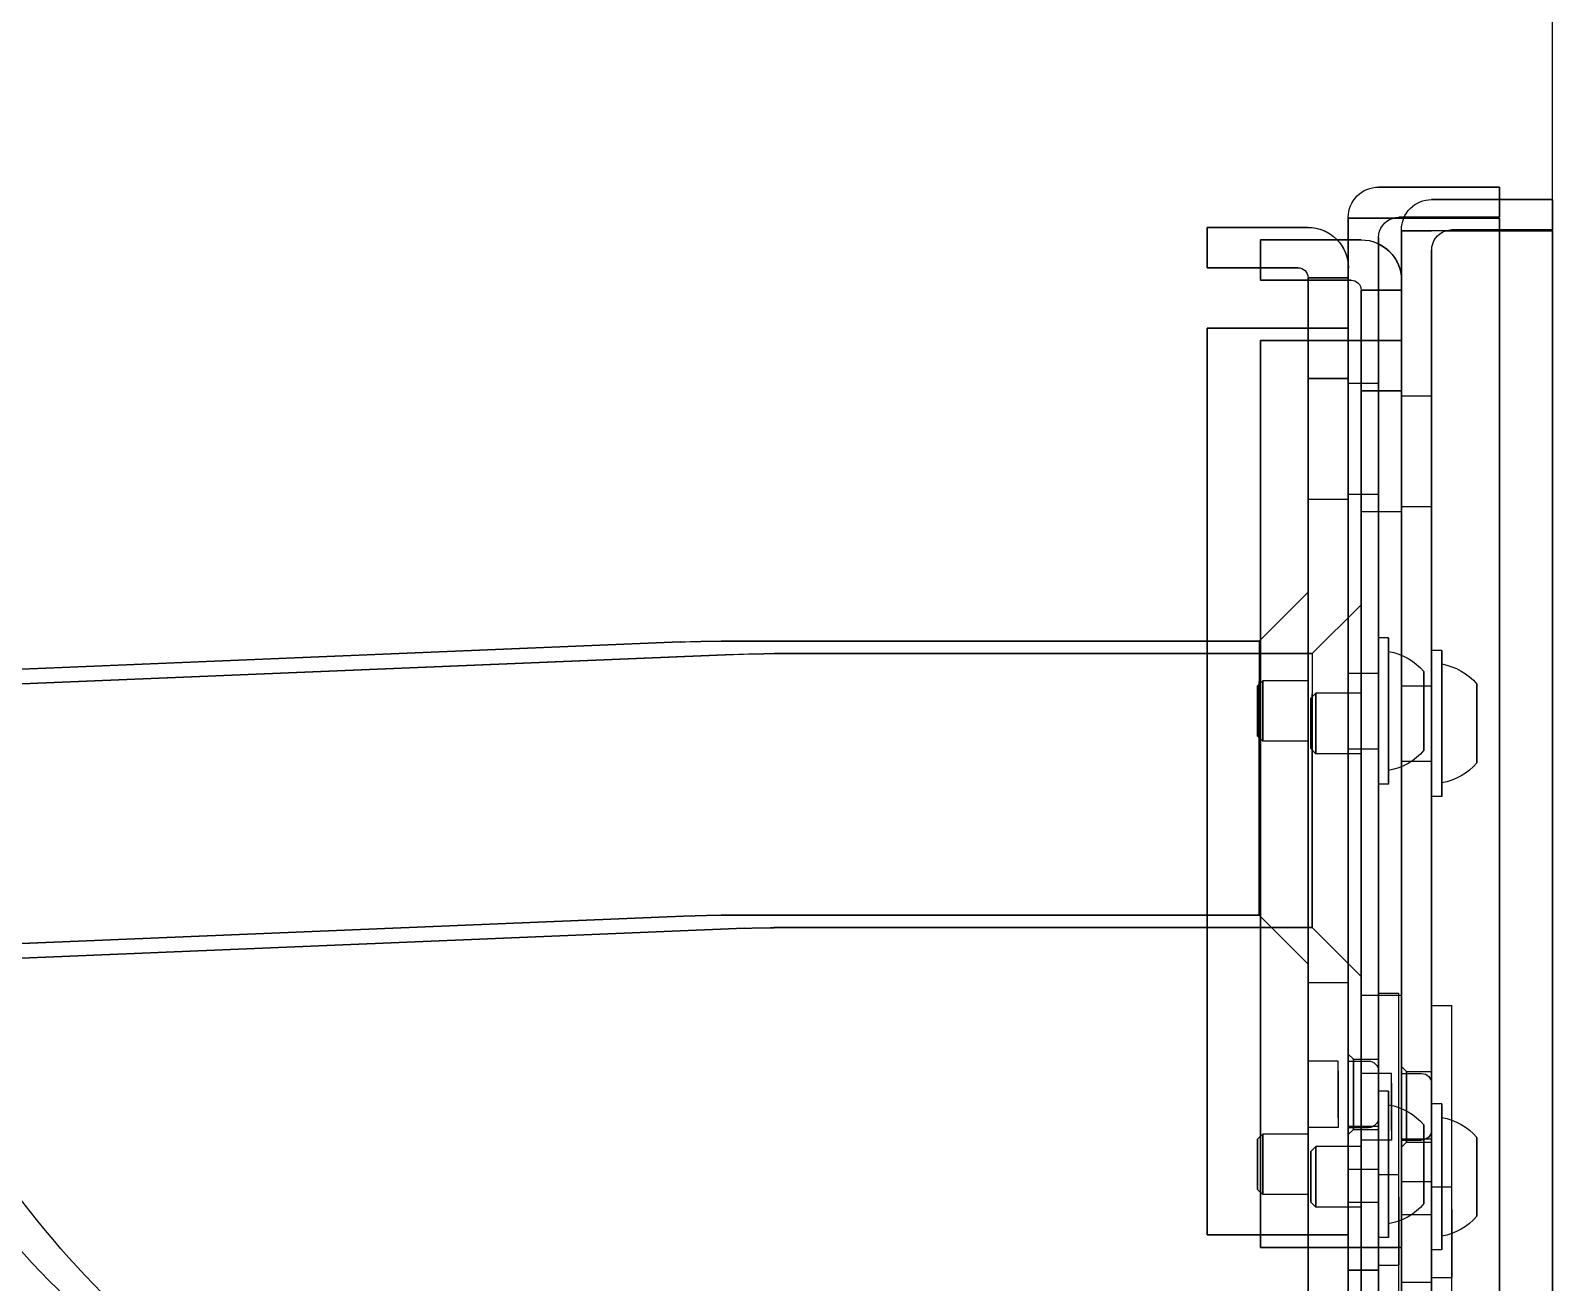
# Model space of a CAD drawing. Header units: millimetres. Extents: x -69706 to 52883, y -6882 to 68885.
# Drawn here: x 7489.4 to 7640.5, y 26428.9 to 26553.2 of the extents above; entities that cross this region are included whole.
import ezdxf

# ---------------------------------------------------------------- set-up
doc = ezdxf.new("R2010")
doc.units = ezdxf.units.MM
doc.layers.add('ac-SB', color=7, linetype='Continuous', lineweight=13)

# ---------------------------------------------------------------- blocks, each defined once
blk = doc.blocks.new('A$C15852BBE')
at = {"layer": 'ac-SB', "lineweight": -3}
for p, q in [((5538.81, 3950), (5538.81, 50)), ((5538.81, 672.2), (5538.81, 1296)), ((5538.81, 672.2), (5538.81, 1296)), ((5538.81, 672.2), (5538.81, 1296)), ((5538.81, 1296), (5538.81, 672.2)), ((5544.08, 670.96), (5544.08, 1294.76)), ((5544.08, 670.96), (5544.08, 1294.76)), ((5544.08, 670.96), (5544.08, 1294.76)), ((5544.08, 1294.76), (5544.08, 670.96)), ((5553.81, 1296.04), (5553.81, 672.16)), ((5553.81, 672.16), (5553.81, 1296.04)), ((5553.81, 1296), (5553.81, 672.2)), ((5559.08, 1294.8), (5559.08, 670.92)), ((5559.08, 670.92), (5559.08, 1294.8)), ((5559.08, 1294.76), (5559.08, 670.96)), ((5550.81, 674.1), (5550.81, 1294.1)), ((5550.81, 1294.1), (5550.81, 674.1)), ((5556.08, 672.86), (5556.08, 1292.86)), ((5556.08, 1292.86), (5556.08, 672.86)), ((5548.81, 1187.61), (5548.81, 749.1)), ((5550.81, 749.1), (5550.81, 1187.61)), ((5554.08, 1186.37), (5554.08, 747.86)), ((5556.08, 747.86), (5556.08, 1186.37)), ((5556.08, 775.36), (5556.08, 982.86)), ((5559.08, 982.86), (5559.08, 775.36)), ((5553.81, 783.1), (5553.81, 773.1)), ((5553.81, 748.1), (5553.81, 783.1)), ((5553.81, 773.1), (5553.81, 783.1)), ((5553.81, 783.1), (5553.81, 748.1)), ((5557.81, 783.1), (5557.81, 773.1)), ((5557.81, 783.1), (5557.81, 748.1)), ((5557.81, 748.1), (5557.81, 783.1)), ((5557.81, 783.1), (5557.81, 773.1)), ((5559.08, 781.86), (5559.08, 771.86)), ((5559.08, 746.86), (5559.08, 781.86)), ((5559.08, 771.86), (5559.08, 781.86)), ((5559.08, 781.86), (5559.08, 746.86)), ((5563.08, 781.86), (5563.08, 771.86)), ((5563.08, 781.86), (5563.08, 746.86)), ((5563.08, 746.86), (5563.08, 781.86)), ((5563.08, 781.86), (5563.08, 771.86)), ((5550.81, 776.59), (5553.81, 776.59)), ((5550.81, 776.59), (5550.81, 771.59)), ((5553.81, 776.59), (5553.81, 771.59)), ((5550.81, 776.09), (5548.81, 776.09)), ((5548.81, 769.34), (5548.81, 776.09)), ((5550.81, 769.34), (5550.81, 776.09)), ((5556.08, 775.36), (5559.08, 775.36)), ((5559.08, 775.36), (5556.08, 775.36)), ((5556.08, 775.36), (5556.08, 770.36)), ((5559.08, 775.36), (5559.08, 770.36)), ((5548.81, 773.84), (5548.81, 767.09)), ((5550.81, 773.84), (5550.81, 767.09)), ((5556.08, 774.86), (5554.08, 774.86)), ((5554.08, 768.11), (5554.08, 774.86)), ((5556.08, 768.11), (5556.08, 774.86)), ((5549.81, 773.35), (5549.81, 766.1)), ((5549.81, 773.35), (5549.81, 758.85)), ((5549.81, 758.85), (5549.81, 773.35)), ((5549.81, 773.35), (5550.81, 773.35)), ((5549.81, 773.35), (5550.81, 773.35)), ((5549.81, 773.35), (5550.81, 773.35)), ((5549.81, 772), (5549.81, 766.1)), ((5549.81, 772), (5549.81, 760.19)), ((5549.81, 760.19), (5549.81, 772)), ((5550.81, 773.35), (5550.81, 766.1)), ((5550.81, 758.85), (5550.81, 773.35)), ((5550.81, 773.35), (5550.81, 758.85)), ((5553.81, 773.1), (5553.81, 683.1)), ((5553.81, 683.1), (5553.81, 773.1)), ((5553.81, 773.1), (5553.81, 683.1)), ((5553.81, 683.1), (5553.81, 773.1)), ((5557.81, 773.1), (5553.81, 773.1)), ((5557.81, 773.1), (5553.81, 773.1)), ((5553.81, 773.1), (5557.81, 773.1)), ((5557.81, 773.1), (5553.81, 773.1)), ((5554.08, 772.61), (5554.08, 765.86)), ((5555.08, 772.11), (5555.08, 764.86)), ((5555.08, 772.11), (5555.08, 757.61)), ((5555.08, 757.61), (5555.08, 772.11)), ((5555.08, 772.11), (5556.08, 772.11)), ((5555.08, 772.11), (5556.08, 772.11)), ((5555.08, 772.11), (5556.08, 772.11)), ((5556.08, 772.61), (5556.08, 765.86)), ((5556.08, 772.11), (5556.08, 764.86)), ((5556.08, 757.61), (5556.08, 772.11)), ((5556.08, 772.11), (5556.08, 757.61)), ((5557.81, 773.1), (5557.81, 683.1)), ((5557.81, 683.1), (5557.81, 773.1)), ((5567.81, 773.1), (5557.81, 773.1)), ((5557.81, 773.1), (5558.81, 773.1)), ((5558.81, 773.1), (5557.81, 773.1)), ((5557.81, 773.1), (5567.81, 773.1)), ((5558.81, 773.1), (5567.81, 773.1)), ((5567.81, 773.1), (5558.81, 773.1)), ((5567.81, 773.1), (5567.81, 683.1)), ((5567.81, 683.1), (5567.81, 773.1)), ((5567.81, 683.1), (5567.81, 773.1)), ((5567.81, 773.1), (5567.81, 683.1)), ((5550.81, 771.59), (5550.81, 766.59)), ((5553.81, 766.59), (5553.81, 771.59)), ((5555.08, 770.77), (5555.08, 764.86)), ((5555.08, 770.77), (5555.08, 758.95)), ((5555.08, 758.95), (5555.08, 770.77)), ((5559.08, 771.86), (5559.08, 681.86)), ((5559.08, 681.86), (5559.08, 771.86)), ((5559.08, 771.86), (5559.08, 681.86)), ((5559.08, 681.86), (5559.08, 771.86)), ((5563.08, 771.86), (5559.08, 771.86)), ((5563.08, 771.86), (5559.08, 771.86)), ((5559.08, 771.86), (5563.08, 771.86)), ((5563.08, 771.86), (5559.08, 771.86)), ((5563.08, 771.86), (5563.08, 681.86)), ((5563.08, 681.86), (5563.08, 771.86)), ((5573.08, 771.86), (5563.08, 771.86)), ((5563.08, 771.86), (5564.08, 771.86)), ((5564.08, 771.86), (5563.08, 771.86)), ((5563.08, 771.86), (5573.08, 771.86)), ((5564.08, 771.86), (5573.08, 771.86)), ((5573.08, 771.86), (5564.08, 771.86)), ((5573.08, 771.86), (5573.08, 681.86)), ((5573.08, 681.86), (5573.08, 771.86)), ((5573.08, 681.86), (5573.08, 771.86)), ((5573.08, 771.86), (5573.08, 681.86)), ((5546.31, 766.1), (5546.31, 770)), ((5546.31, 770), (5546.31, 762.19)), ((5546.31, 762.19), (5546.31, 770)), ((5550.81, 768.41), (5550.81, 769.85)), ((5553.81, 769.85), (5550.81, 769.85)), ((5553.81, 769.85), (5553.81, 768.74)), ((5556.08, 770.36), (5556.08, 765.36)), ((5557.81, 763.1), (5557.81, 769.1)), ((5557.81, 769.1), (5557.81, 763.1)), ((5557.81, 766.1), (5557.81, 769.1)), ((5557.81, 769.1), (5562.31, 769.1)), ((5557.81, 769.1), (5562.31, 769.1)), ((5557.81, 769.1), (5562.31, 769.1)), ((5559.08, 765.36), (5559.08, 770.36)), ((5562.31, 763.1), (5562.31, 769.1)), ((5562.31, 769.1), (5562.31, 763.1)), ((5562.31, 769.1), (5562.31, 766.1)), ((5562.81, 768.6), (5562.31, 769.1)), ((5562.81, 768.6), (5562.31, 769.1)), ((5562.81, 768.6), (5562.31, 769.1)), ((5550.81, 766.92), (5550.81, 768.41)), ((5551.58, 764.86), (5551.58, 768.77)), ((5551.58, 768.77), (5551.58, 760.95)), ((5551.58, 760.95), (5551.58, 768.77)), ((5553.81, 768.74), (5553.81, 767.53)), ((5553.81, 767.53), (5553.81, 764.71)), ((5556.08, 767.17), (5556.08, 768.61)), ((5559.08, 768.61), (5556.08, 768.61)), ((5559.08, 768.61), (5559.08, 767.5)), ((5559.08, 767.5), (5559.08, 766.29)), ((5562.81, 763.6), (5562.81, 768.6)), ((5562.81, 768.6), (5562.81, 763.6)), ((5562.81, 768.6), (5562.81, 766.1)), ((5563.08, 761.86), (5563.08, 767.86)), ((5563.08, 767.86), (5563.08, 761.86)), ((5563.08, 764.86), (5563.08, 767.86)), ((5563.08, 767.86), (5567.58, 767.86)), ((5563.08, 767.86), (5567.58, 767.86)), ((5563.08, 767.86), (5567.58, 767.86)), ((5567.58, 761.86), (5567.58, 767.86)), ((5567.58, 767.86), (5567.58, 761.86)), ((5567.58, 767.86), (5567.58, 764.86)), ((5568.08, 767.36), (5567.58, 767.86)), ((5568.08, 767.36), (5567.58, 767.86)), ((5568.08, 767.36), (5567.58, 767.86)), ((5546.31, 766.1), (5546.31, 762.19)), ((5550.81, 767.09), (5548.81, 767.09)), ((5549.81, 766.1), (5549.81, 760.19)), ((5549.81, 766.1), (5549.81, 758.85)), ((5550.81, 765.25), (5550.81, 766.92)), ((5550.81, 766.59), (5553.81, 766.59)), ((5550.81, 758.85), (5550.81, 766.1)), ((5556.08, 765.68), (5556.08, 767.17)), ((5557.81, 766.1), (5557.81, 763.1)), ((5559.08, 766.29), (5559.08, 763.47)), ((5562.31, 763.1), (5562.31, 766.1)), ((5562.81, 766.1), (5562.81, 763.6)), ((5568.08, 762.36), (5568.08, 767.36)), ((5568.08, 767.36), (5568.08, 762.36)), ((5568.08, 767.36), (5568.08, 764.86)), ((5550.81, 763.77), (5550.81, 765.25)), ((5551.58, 764.86), (5551.58, 760.95)), ((5553.81, 764.71), (5553.81, 763.49)), ((5556.08, 765.86), (5554.08, 765.86)), ((5555.08, 764.86), (5555.08, 758.95)), ((5555.08, 764.86), (5555.08, 757.61)), ((5556.08, 764.01), (5556.08, 765.68)), ((5556.08, 765.36), (5559.08, 765.36)), ((5556.08, 757.61), (5556.08, 764.86)), ((5563.08, 764.86), (5563.08, 761.86)), ((5567.58, 761.86), (5567.58, 764.86)), ((5568.08, 764.86), (5568.08, 762.36)), ((5550.81, 762.35), (5550.81, 763.77)), ((5553.31, 762.65), (5553.81, 763.15)), ((5553.31, 762.65), (5553.81, 763.15)), ((5553.31, 762.65), (5553.81, 763.15)), ((5553.81, 763.49), (5553.81, 762.35)), ((5553.81, 763.15), (5553.81, 759.15)), ((5553.81, 759.15), (5553.81, 763.15)), ((5553.81, 759.15), (5553.81, 763.15)), ((5556.08, 762.53), (5556.08, 764.01)), ((5557.81, 763.1), (5562.31, 763.1)), ((5557.81, 763.1), (5562.31, 763.1)), ((5557.81, 763.1), (5562.31, 763.1)), ((5559.08, 763.47), (5559.08, 762.25)), ((5562.81, 763.6), (5562.31, 763.1)), ((5562.81, 763.6), (5562.31, 763.1)), ((5562.81, 763.6), (5562.31, 763.1)), ((5550.81, 755.65), (5550.81, 762.65)), ((5550.81, 762.65), (5550.81, 755.65)), ((5550.81, 762.65), (5550.81, 759.15)), ((5553.31, 762.65), (5550.81, 762.65)), ((5553.31, 762.65), (5550.81, 762.65)), ((5553.31, 762.65), (5550.81, 762.65)), ((5550.81, 762.35), (5553.81, 762.35)), ((5550.81, 757.53), (5550.81, 761.45)), ((5550.81, 761.45), (5550.81, 757.53)), ((5553.81, 762.45), (5551.81, 762.45)), ((5553.81, 762.45), (5551.81, 762.45)), ((5553.31, 759.15), (5553.31, 762.65)), ((5553.31, 762.65), (5553.31, 759.15)), ((5553.31, 759.15), (5553.31, 762.65)), ((5553.81, 756.82), (5553.81, 762.45)), ((5553.81, 762.45), (5553.81, 756.82)), ((5553.81, 761.49), (5553.81, 755.85)), ((5553.81, 755.85), (5553.81, 761.49)), ((5554.81, 761.49), (5554.81, 762.45)), ((5554.81, 761.49), (5554.81, 762.45)), ((5554.81, 762.45), (5557.81, 762.45)), ((5554.81, 762.45), (5557.81, 762.45)), ((5554.81, 756.82), (5554.81, 761.49)), ((5554.81, 761.49), (5554.81, 756.82)), ((5554.81, 761.49), (5554.81, 756.82)), ((5554.81, 756.82), (5554.81, 761.49)), ((5556.08, 761.11), (5556.08, 762.53)), ((5556.08, 754.41), (5556.08, 761.41)), ((5556.08, 761.41), (5556.08, 754.41)), ((5556.08, 761.41), (5556.08, 757.91)), ((5558.58, 761.41), (5556.08, 761.41)), ((5558.58, 761.41), (5556.08, 761.41)), ((5558.58, 761.41), (5556.08, 761.41)), ((5557.81, 761.49), (5557.81, 762.45)), ((5557.81, 761.49), (5557.81, 762.45)), ((5557.81, 761.49), (5557.81, 756.82)), ((5557.81, 756.82), (5557.81, 761.49)), ((5557.81, 756.82), (5557.81, 761.49)), ((5557.81, 761.49), (5557.81, 756.82)), ((5558.58, 761.41), (5559.08, 761.91)), ((5558.58, 761.41), (5559.08, 761.91)), ((5558.58, 761.41), (5559.08, 761.91)), ((5558.58, 757.91), (5558.58, 761.41)), ((5558.58, 761.41), (5558.58, 757.91)), ((5558.58, 757.91), (5558.58, 761.41)), ((5559.08, 762.25), (5559.08, 761.11)), ((5559.08, 761.91), (5559.08, 757.91)), ((5559.08, 757.91), (5559.08, 761.91)), ((5559.08, 757.91), (5559.08, 761.91)), ((5563.08, 761.86), (5567.58, 761.86)), ((5563.08, 761.86), (5567.58, 761.86)), ((5563.08, 761.86), (5567.58, 761.86)), ((5568.08, 762.36), (5567.58, 761.86)), ((5568.08, 762.36), (5567.58, 761.86)), ((5568.08, 762.36), (5567.58, 761.86)), ((5550.81, 760.78), (5550.81, 756.85)), ((5550.81, 756.85), (5550.81, 760.78)), ((5556.08, 761.11), (5559.08, 761.11)), ((5556.08, 756.29), (5556.08, 760.21)), ((5556.08, 760.21), (5556.08, 756.29)), ((5559.08, 761.21), (5557.08, 761.21)), ((5559.08, 761.21), (5557.08, 761.21)), ((5559.08, 755.58), (5559.08, 761.21)), ((5559.08, 761.21), (5559.08, 755.58)), ((5559.08, 760.25), (5559.08, 754.61)), ((5559.08, 754.61), (5559.08, 760.25)), ((5560.08, 760.25), (5560.08, 761.21)), ((5560.08, 760.25), (5560.08, 761.21)), ((5560.08, 761.21), (5563.08, 761.21)), ((5560.08, 761.21), (5563.08, 761.21)), ((5560.08, 755.58), (5560.08, 760.25)), ((5560.08, 760.25), (5560.08, 755.58)), ((5560.08, 760.25), (5560.08, 755.58)), ((5560.08, 755.58), (5560.08, 760.25)), ((5563.08, 760.25), (5563.08, 761.21)), ((5563.08, 760.25), (5563.08, 761.21)), ((5563.08, 760.25), (5563.08, 755.58)), ((5563.08, 755.58), (5563.08, 760.25)), ((5563.08, 755.58), (5563.08, 760.25)), ((5563.08, 760.25), (5563.08, 755.58)), ((5549.81, 758.85), (5550.81, 758.85)), ((5549.81, 758.85), (5550.81, 758.85)), ((5549.81, 758.85), (5550.81, 758.85)), ((5550.81, 755.65), (5550.81, 759.15)), ((5553.31, 755.65), (5553.31, 759.15)), ((5553.31, 759.15), (5553.31, 755.65)), ((5553.31, 759.15), (5553.31, 755.65)), ((5553.81, 755.15), (5553.81, 759.15)), ((5553.81, 759.15), (5553.81, 755.15)), ((5553.81, 759.15), (5553.81, 755.15)), ((5556.08, 759.54), (5556.08, 755.61)), ((5556.08, 755.61), (5556.08, 759.54)), ((5555.08, 757.61), (5556.08, 757.61)), ((5555.08, 757.61), (5556.08, 757.61)), ((5555.08, 757.61), (5556.08, 757.61)), ((5556.08, 754.41), (5556.08, 757.91)), ((5558.58, 754.41), (5558.58, 757.91)), ((5558.58, 757.91), (5558.58, 754.41)), ((5558.58, 757.91), (5558.58, 754.41)), ((5559.08, 753.91), (5559.08, 757.91)), ((5559.08, 757.91), (5559.08, 753.91)), ((5559.08, 757.91), (5559.08, 753.91)), ((5999.68, 757.18), (5618.99, 741.43)), ((5618.99, 741.43), (5999.68, 757.18)), ((5553.31, 755.65), (5550.81, 755.65)), ((5553.31, 755.65), (5550.81, 755.65)), ((5553.31, 755.65), (5550.81, 755.65)), ((5553.81, 755.85), (5551.81, 755.85)), ((5553.81, 755.85), (5551.81, 755.85)), ((5553.31, 755.65), (5553.81, 755.15)), ((5553.31, 755.65), (5553.81, 755.15)), ((5553.31, 755.65), (5553.81, 755.15)), ((5554.81, 756.82), (5554.81, 755.85)), ((5554.81, 756.82), (5554.81, 755.85)), ((5554.81, 755.85), (5557.81, 755.85)), ((5554.81, 755.85), (5557.81, 755.85)), ((5557.81, 756.82), (5557.81, 755.85)), ((5557.81, 756.82), (5557.81, 755.85)), ((5560.08, 755.58), (5560.08, 754.61)), ((5560.08, 755.58), (5560.08, 754.61)), ((5563.08, 755.58), (5563.08, 754.61)), ((5563.08, 755.58), (5563.08, 754.61)), ((6004.94, 755.94), (5624.26, 740.19)), ((5624.26, 740.19), (6004.94, 755.94)), ((5558.58, 754.41), (5556.08, 754.41)), ((5558.58, 754.41), (5556.08, 754.41)), ((5558.58, 754.41), (5556.08, 754.41)), ((5559.08, 754.61), (5557.08, 754.61)), ((5559.08, 754.61), (5557.08, 754.61)), ((5558.58, 754.41), (5559.08, 753.91)), ((5558.58, 754.41), (5559.08, 753.91)), ((5558.58, 754.41), (5559.08, 753.91)), ((5560.08, 754.61), (5563.08, 754.61)), ((5560.08, 754.61), (5563.08, 754.61)), ((5550.81, 749.1), (5548.81, 749.1)), ((5553.81, 748.1), (5553.81, 688.1)), ((5553.81, 688.1), (5553.81, 748.1)), ((5553.81, 748.1), (5557.81, 748.1)), ((5553.81, 748.1), (5557.81, 748.1)), ((5556.08, 747.86), (5554.08, 747.86)), ((5557.81, 688.1), (5557.81, 748.1)), ((5557.81, 748.1), (5557.81, 688.1)), ((5559.08, 746.86), (5559.08, 686.86)), ((5559.08, 686.86), (5559.08, 746.86)), ((5559.08, 746.86), (5563.08, 746.86)), ((5559.08, 746.86), (5563.08, 746.86)), ((5563.08, 686.86), (5563.08, 746.86)), ((5563.08, 746.86), (5563.08, 686.86)), ((5557.81, 714.73), (5557.81, 746.22)), ((5557.81, 746.22), (5557.81, 714.73)), ((5562.66, 741.37), (5557.81, 746.22)), ((5562.66, 741.37), (5557.81, 746.22)), ((5563.08, 713.49), (5563.08, 744.98)), ((5563.08, 744.98), (5563.08, 713.49)), ((5567.93, 740.13), (5563.08, 744.98)), ((5567.93, 740.13), (5563.08, 744.98)), ((5557.81, 740.82), (5557.81, 709.32)), ((5557.81, 709.32), (5557.81, 740.82)), ((5562.66, 719.84), (5562.66, 741.37)), ((5562.66, 741.37), (5562.66, 719.84)), ((5616.06, 741.37), (5562.66, 741.37)), ((5562.66, 741.37), (5616.06, 741.37)), ((5563.08, 739.58), (5563.08, 708.08)), ((5563.08, 708.08), (5563.08, 739.58)), ((5567.93, 718.6), (5567.93, 740.13)), ((5567.93, 740.13), (5567.93, 718.6)), ((5621.33, 740.13), (5567.93, 740.13)), ((5567.93, 740.13), (5621.33, 740.13)), ((5562.66, 737.39), (5562.66, 735.7)), ((5562.66, 735.7), (5562.66, 737.39)), ((5562.66, 714.17), (5562.66, 735.7)), ((5562.66, 714.17), (5562.66, 735.7)), ((5567.93, 736.15), (5567.93, 734.46)), ((5567.93, 734.46), (5567.93, 736.15)), ((5567.93, 712.93), (5567.93, 734.46)), ((5567.93, 712.93), (5567.93, 734.46)), ((6000.8, 730), (5620.11, 714.25)), ((5620.12, 714.25), (6000.8, 730)), ((5549.81, 728.35), (5549.81, 721.1)), ((5549.81, 728.35), (5549.81, 713.85)), ((5549.81, 713.85), (5549.81, 728.35)), ((5549.81, 728.35), (5550.81, 728.35)), ((5549.81, 728.35), (5550.81, 728.35)), ((5549.81, 728.35), (5550.81, 728.35)), ((5550.81, 721.1), (5550.81, 728.35)), ((5550.81, 713.85), (5550.81, 728.35)), ((5550.81, 728.35), (5550.81, 713.85)), ((6006.07, 728.76), (5625.38, 713.01)), ((5625.39, 713.01), (6006.07, 728.76)), ((5549.81, 727), (5549.81, 721.1)), ((5549.81, 727), (5549.81, 715.19)), ((5549.81, 715.19), (5549.81, 727)), ((5555.08, 727.11), (5555.08, 719.86)), ((5555.08, 727.11), (5555.08, 712.61)), ((5555.08, 712.61), (5555.08, 727.11)), ((5555.08, 727.11), (5556.08, 727.11)), ((5555.08, 727.11), (5556.08, 727.11)), ((5555.08, 727.11), (5556.08, 727.11)), ((5556.08, 719.86), (5556.08, 727.11)), ((5556.08, 712.61), (5556.08, 727.11)), ((5556.08, 727.11), (5556.08, 712.61)), ((5555.08, 725.77), (5555.08, 719.86)), ((5555.08, 725.77), (5555.08, 713.95)), ((5555.08, 713.95), (5555.08, 725.77)), ((5546.31, 721.1), (5546.31, 725)), ((5546.31, 725), (5546.31, 717.19)), ((5546.31, 717.19), (5546.31, 725)), ((5553.81, 724.85), (5550.81, 724.85)), ((5550.81, 722.75), (5550.81, 724.84)), ((5551.58, 719.86), (5551.58, 723.77)), ((5551.58, 723.77), (5551.58, 715.95)), ((5551.58, 715.95), (5551.58, 723.77)), ((5553.81, 724.85), (5553.81, 722.57)), ((5559.08, 723.61), (5556.08, 723.61)), ((5556.08, 721.51), (5556.08, 723.6)), ((5557.81, 718.1), (5557.81, 724.1)), ((5557.81, 724.1), (5557.81, 718.1)), ((5557.81, 724.1), (5557.81, 721.1)), ((5557.81, 724.1), (5562.31, 724.1)), ((5557.81, 724.1), (5562.31, 724.1)), ((5557.81, 724.1), (5562.31, 724.1)), ((5559.08, 723.61), (5559.08, 721.33)), ((5562.31, 718.1), (5562.31, 724.1)), ((5562.31, 724.1), (5562.31, 718.1)), ((5562.31, 724.1), (5562.31, 721.1)), ((5562.81, 723.6), (5562.31, 724.1)), ((5562.81, 723.6), (5562.31, 724.1)), ((5562.81, 723.6), (5562.31, 724.1)), ((5562.81, 718.6), (5562.81, 723.6)), ((5562.81, 723.6), (5562.81, 718.6)), ((5562.81, 721.1), (5562.81, 723.6)), ((5550.81, 721.1), (5550.81, 722.75)), ((5553.81, 722.57), (5553.81, 721.1)), ((5563.08, 716.86), (5563.08, 722.86)), ((5563.08, 722.86), (5563.08, 716.86)), ((5563.08, 722.86), (5563.08, 719.86)), ((5563.08, 722.86), (5567.58, 722.86)), ((5563.08, 722.86), (5567.58, 722.86)), ((5563.08, 722.86), (5567.58, 722.86)), ((5567.58, 716.86), (5567.58, 722.86)), ((5567.58, 722.86), (5567.58, 716.86)), ((5567.58, 722.86), (5567.58, 719.86)), ((5568.08, 722.36), (5567.58, 722.86)), ((5568.08, 722.36), (5567.58, 722.86)), ((5568.08, 722.36), (5567.58, 722.86)), ((5568.08, 717.36), (5568.08, 722.36)), ((5568.08, 722.36), (5568.08, 717.36)), ((5568.08, 719.86), (5568.08, 722.36)), ((5546.31, 717.19), (5546.31, 721.1)), ((5549.81, 715.19), (5549.81, 721.1)), ((5549.81, 721.1), (5549.81, 713.85)), ((5550.81, 721.1), (5550.81, 713.85)), ((5550.81, 719.44), (5550.81, 721.1)), ((5553.81, 721.1), (5553.81, 719.45)), ((5556.08, 719.86), (5556.08, 721.51)), ((5557.81, 721.1), (5557.81, 718.1)), ((5559.08, 721.33), (5559.08, 719.86)), ((5562.31, 718.1), (5562.31, 721.1)), ((5562.81, 718.6), (5562.81, 721.1)), ((5550.81, 717.35), (5550.81, 719.44)), ((5551.58, 715.95), (5551.58, 719.86)), ((5553.81, 719.45), (5553.81, 717.35)), ((5555.08, 713.95), (5555.08, 719.86)), ((5555.08, 719.86), (5555.08, 712.61)), ((5556.08, 719.86), (5556.08, 712.61)), ((5556.08, 718.2), (5556.08, 719.86)), ((5559.08, 719.86), (5559.08, 718.21)), ((5562.66, 719.84), (5562.66, 718.15)), ((5562.66, 719.84), (5562.66, 718.15)), ((5563.08, 719.86), (5563.08, 716.86)), ((5567.58, 716.86), (5567.58, 719.86)), ((5568.08, 717.36), (5568.08, 719.86)), ((5556.08, 716.11), (5556.08, 718.2)), ((5557.81, 718.1), (5562.31, 718.1)), ((5557.81, 718.1), (5562.31, 718.1)), ((5557.81, 718.1), (5562.31, 718.1)), ((5559.08, 718.21), (5559.08, 716.11)), ((5562.81, 718.6), (5562.31, 718.1)), ((5562.81, 718.6), (5562.31, 718.1)), ((5562.81, 718.6), (5562.31, 718.1)), ((5567.93, 718.6), (5567.93, 716.92)), ((5567.93, 718.6), (5567.93, 716.92)), ((5553.81, 717.35), (5550.81, 717.35)), ((5559.08, 716.11), (5556.08, 716.11)), ((5563.08, 716.86), (5567.58, 716.86)), ((5563.08, 716.86), (5567.58, 716.86)), ((5563.08, 716.86), (5567.58, 716.86)), ((5568.08, 717.36), (5567.58, 716.86)), ((5568.08, 717.36), (5567.58, 716.86)), ((5568.08, 717.36), (5567.58, 716.86)), ((5549.81, 713.85), (5550.81, 713.85)), ((5549.81, 713.85), (5550.81, 713.85)), ((5549.81, 713.85), (5550.81, 713.85)), ((5562.66, 714.17), (5557.81, 709.32)), ((5562.66, 714.17), (5557.81, 709.32)), ((5616.06, 714.17), (5562.66, 714.17)), ((5562.66, 714.17), (5616.06, 714.17)), ((5555.08, 712.61), (5556.08, 712.61)), ((5555.08, 712.61), (5556.08, 712.61)), ((5555.08, 712.61), (5556.08, 712.61)), ((5567.93, 712.93), (5563.08, 708.08)), ((5567.93, 712.93), (5563.08, 708.08)), ((5621.33, 712.93), (5567.93, 712.93)), ((5567.93, 712.93), (5621.33, 712.93)), ((5550.81, 694.1), (5550.81, 699.6)), ((5550.81, 699.6), (5550.81, 694.1)), ((5550.81, 694.1), (5550.81, 699.6)), ((5550.81, 699.6), (5553.81, 699.6)), ((5550.81, 699.6), (5553.81, 699.6)), ((5550.81, 699.6), (5553.81, 699.6)), ((5553.81, 700.1), (5553.81, 689.86)), ((5553.81, 689.86), (5553.81, 700.1)), ((5553.81, 700.1), (5557.81, 700.1)), ((5553.81, 700.1), (5557.81, 700.1)), ((5553.81, 699.6), (5553.81, 694.1)), ((5553.81, 694.1), (5553.81, 699.6)), ((5553.81, 699.6), (5553.81, 694.1)), ((5557.81, 689.86), (5557.81, 700.1)), ((5557.81, 700.1), (5557.81, 689.86)), ((5553.81, 688.1), (5553.81, 698.34)), ((5553.81, 698.34), (5553.81, 688.1)), ((5556.08, 692.86), (5556.08, 698.36)), ((5556.08, 698.36), (5556.08, 692.86)), ((5556.08, 692.86), (5556.08, 698.36)), ((5556.08, 698.36), (5559.08, 698.36)), ((5556.08, 698.36), (5559.08, 698.36)), ((5556.08, 698.36), (5559.08, 698.36)), ((5557.81, 698.34), (5557.81, 688.1)), ((5557.81, 688.1), (5557.81, 698.34)), ((5559.08, 698.86), (5559.08, 688.62)), ((5559.08, 688.62), (5559.08, 698.86)), ((5559.08, 698.86), (5563.08, 698.86)), ((5559.08, 698.86), (5563.08, 698.86)), ((5559.08, 698.36), (5559.08, 692.86)), ((5559.08, 692.86), (5559.08, 698.36)), ((5559.08, 698.36), (5559.08, 692.86)), ((5563.08, 688.62), (5563.08, 698.86)), ((5563.08, 698.86), (5563.08, 688.62)), ((5559.08, 686.86), (5559.08, 697.1)), ((5559.08, 697.1), (5559.08, 686.86)), ((5563.08, 697.1), (5563.08, 686.86)), ((5563.08, 686.86), (5563.08, 697.1)), ((5550.81, 694.1), (5550.81, 688.6)), ((5550.81, 688.6), (5550.81, 694.1)), ((5550.81, 688.6), (5550.81, 694.1)), ((5553.81, 688.6), (5553.81, 694.1)), ((5553.81, 694.1), (5553.81, 688.6)), ((5553.81, 694.1), (5553.81, 688.6)), ((5556.08, 692.86), (5556.08, 687.36)), ((5556.08, 687.36), (5556.08, 692.86)), ((5556.08, 687.36), (5556.08, 692.86)), ((5559.08, 687.36), (5559.08, 692.86)), ((5559.08, 692.86), (5559.08, 687.36)), ((5559.08, 692.86), (5559.08, 687.36)), ((5550.81, 688.6), (5553.81, 688.6)), ((5550.81, 688.6), (5553.81, 688.6)), ((5550.81, 688.6), (5553.81, 688.6)), ((5553.81, 688.1), (5553.81, 678.1)), ((5553.81, 678.1), (5553.81, 688.1)), ((5553.81, 688.1), (5557.81, 688.1)), ((5557.81, 688.1), (5553.81, 688.1)), ((5553.81, 688.1), (5557.81, 688.1)), ((5553.81, 688.1), (5557.81, 688.1)), ((5556.08, 687.36), (5559.08, 687.36)), ((5556.08, 687.36), (5559.08, 687.36)), ((5556.08, 687.36), (5559.08, 687.36)), ((5557.81, 678.1), (5557.81, 688.1)), ((5557.81, 678.1), (5557.81, 688.1)), ((5559.08, 686.86), (5559.08, 676.86)), ((5559.08, 676.86), (5559.08, 686.86)), ((5559.08, 686.86), (5563.08, 686.86)), ((5563.08, 686.86), (5559.08, 686.86)), ((5559.08, 686.86), (5563.08, 686.86)), ((5559.08, 686.86), (5563.08, 686.86)), ((5563.08, 676.86), (5563.08, 686.86)), ((5563.08, 676.86), (5563.08, 686.86)), ((5553.81, 678.1), (5553.81, 683.1)), ((5553.81, 683.1), (5553.81, 678.1)), ((5557.81, 683.1), (5553.81, 683.1)), ((5557.81, 683.1), (5553.81, 683.1)), ((5557.81, 683.1), (5553.81, 683.1)), ((5553.81, 683.1), (5557.81, 683.1)), ((5557.81, 683.1), (5558.81, 683.1)), ((5557.81, 683.1), (5557.81, 678.1)), ((5567.81, 683.1), (5557.81, 683.1)), ((5558.81, 683.1), (5557.81, 683.1)), ((5557.81, 683.1), (5557.81, 678.1)), ((5557.81, 683.1), (5567.81, 683.1)), ((5558.81, 683.1), (5567.81, 683.1)), ((5567.81, 683.1), (5558.81, 683.1)), ((5559.08, 676.86), (5559.08, 681.86)), ((5559.08, 681.86), (5559.08, 676.86)), ((5563.08, 681.86), (5559.08, 681.86)), ((5563.08, 681.86), (5559.08, 681.86)), ((5563.08, 681.86), (5559.08, 681.86)), ((5559.08, 681.86), (5563.08, 681.86)), ((5563.08, 681.86), (5564.08, 681.86)), ((5563.08, 681.86), (5563.08, 676.86)), ((5573.08, 681.86), (5563.08, 681.86)), ((5564.08, 681.86), (5563.08, 681.86)), ((5563.08, 681.86), (5563.08, 676.86)), ((5563.08, 681.86), (5573.08, 681.86)), ((5564.08, 681.86), (5573.08, 681.86)), ((5573.08, 681.86), (5564.08, 681.86)), ((5557.81, 678.1), (5553.81, 678.1)), ((5553.81, 677.1), (5553.81, 678.1)), ((5553.81, 678.1), (5553.81, 677.1)), ((5557.81, 678.1), (5553.81, 678.1)), ((5553.81, 677.1), (5553.81, 678.1)), ((5553.81, 678.1), (5553.81, 677.1)), ((5553.81, 678.1), (5557.81, 678.1)), ((5557.81, 678.1), (5553.81, 678.1)), ((5558.81, 677.1), (5567.81, 677.1)), ((5567.81, 677.1), (5558.81, 677.1)), ((5558.81, 677.1), (5567.81, 677.1)), ((5567.81, 677.1), (5558.81, 677.1)), ((5563.08, 676.86), (5559.08, 676.86)), ((5559.08, 675.86), (5559.08, 676.86)), ((5559.08, 676.86), (5559.08, 675.86)), ((5563.08, 676.86), (5559.08, 676.86)), ((5559.08, 675.86), (5559.08, 676.86)), ((5559.08, 676.86), (5559.08, 675.86)), ((5559.08, 676.86), (5563.08, 676.86)), ((5563.08, 676.86), (5559.08, 676.86)), ((5567.81, 673.1), (5567.81, 677.1)), ((5567.81, 677.1), (5567.81, 673.1)), ((5567.81, 673.1), (5567.81, 677.1)), ((5567.81, 677.1), (5567.81, 673.1)), ((5564.08, 675.86), (5573.08, 675.86)), ((5573.08, 675.86), (5564.08, 675.86)), ((5564.08, 675.86), (5573.08, 675.86)), ((5573.08, 675.86), (5564.08, 675.86)), ((5573.08, 671.86), (5573.08, 675.86)), ((5573.08, 675.86), (5573.08, 671.86)), ((5573.08, 671.86), (5573.08, 675.86)), ((5573.08, 675.86), (5573.08, 671.86)), ((5557.81, 673.1), (5567.81, 673.1)), ((5567.81, 673.1), (5557.81, 673.1)), ((5557.81, 673.1), (5567.81, 673.1)), ((5567.81, 673.1), (5557.81, 673.1)), ((5538.81, 672.2), (5548.81, 672.2)), ((5548.81, 672.2), (5538.81, 672.2)), ((5548.81, 672.2), (5538.81, 672.2)), ((5538.81, 672.2), (5550.81, 672.2)), ((5548.81, 672.1), (5538.81, 672.1)), ((5538.81, 672.1), (5548.81, 672.1)), ((5538.81, 672.1), (5538.81, 669.1)), ((5538.81, 669.1), (5538.81, 672.1)), ((5544.08, 670.96), (5554.08, 670.96)), ((5554.08, 670.96), (5544.08, 670.96)), ((5554.08, 670.96), (5544.08, 670.96)), ((5544.08, 670.96), (5556.08, 670.96)), ((5554.08, 670.86), (5544.08, 670.86)), ((5544.08, 670.86), (5554.08, 670.86)), ((5544.08, 670.86), (5544.08, 667.86)), ((5544.08, 667.86), (5544.08, 670.86)), ((5548.81, 672.2), (5549.36, 672.2)), ((5549.43, 672.2), (5548.81, 672.2)), ((5548.82, 672.2), (5553.43, 672.2)), ((5553.82, 672.18), (5549.36, 672.18)), ((5549.43, 672.2), (5553.43, 672.2)), ((5553.82, 672.2), (5550.81, 672.2)), ((5553.81, 672.2), (5553.43, 672.2)), ((5553.43, 672.2), (5553.81, 672.2)), ((5553.81, 672.2), (5553.81, 672.2)), ((5554.08, 670.96), (5554.63, 670.96)), ((5554.08, 670.96), (5558.7, 670.96)), ((5554.7, 670.96), (5554.08, 670.96)), ((5559.09, 670.94), (5554.63, 670.94)), ((5554.7, 670.96), (5558.7, 670.96)), ((5559.09, 670.96), (5556.08, 670.96)), ((5559.08, 670.96), (5558.7, 670.96)), ((5558.7, 670.96), (5559.08, 670.96)), ((5559.08, 670.96), (5559.08, 670.96)), ((5563.08, 671.86), (5573.08, 671.86)), ((5573.08, 671.86), (5563.08, 671.86)), ((5563.08, 671.86), (5573.08, 671.86)), ((5573.08, 671.86), (5563.08, 671.86)), ((5538.81, 669.1), (5550.81, 669.1)), ((5550.81, 669.1), (5538.81, 669.1)), ((5544.08, 667.86), (5556.08, 667.86)), ((5556.08, 667.86), (5544.08, 667.86))]:
    blk.add_line(p, q, dxfattribs=at)
at = {"layer": 'ac-SB', "lineweight": -3, "extrusion": (0, 0, -1)}
for centre, major_axis, start_param, end_param in [((5550.86, 766.1), (-4.24, 4.24), 6.206848, 6.892027), ((5550.86, 766.1), (-4.24, 4.24), 6.206848, 6.892027), ((5550.86, 766.1), (-4.24, 4.24), 6.206848, 6.892027), ((5556.13, 764.86), (-4.24, 4.24), 6.206848, 6.892027), ((5556.13, 764.86), (-4.24, 4.24), 6.206848, 6.892027), ((5556.13, 764.86), (-4.24, 4.24), 6.206848, 6.892027), ((5550.86, 766.1), (4.24, 4.24), 2.532751, 3.21793), ((5550.86, 766.1), (4.24, 4.24), 2.532751, 3.21793), ((5550.86, 766.1), (4.24, 4.24), 2.532751, 3.21793), ((5551.81, 761.45), (-0.707, 0.707), 5.497787, 7.068583), ((5551.81, 761.45), (-0.707, 0.707), 5.497787, 7.068583), ((5556.13, 764.86), (4.24, 4.24), 2.532751, 3.21793), ((5556.13, 764.86), (4.24, 4.24), 2.532751, 3.21793), ((5556.13, 764.86), (4.24, 4.24), 2.532751, 3.21793), ((5557.08, 760.21), (-0.707, 0.707), 5.497787, 7.068583), ((5557.08, 760.21), (-0.707, 0.707), 5.497787, 7.068583), ((5551.81, 756.85), (0.707, 0.707), 2.356194, 3.926991), ((5551.81, 756.85), (0.707, 0.707), 2.356194, 3.926991), ((5557.08, 755.61), (0.707, 0.707), 2.356194, 3.926991), ((5557.08, 755.61), (0.707, 0.707), 2.356194, 3.926991), ((5616.07, 812.24), (50.11, 50.11), 2.314917, 2.356218), ((5616.06, 812.29), (50.15, 50.15), 2.31493, 2.356204), ((5621.33, 811), (50.11, 50.11), 2.314917, 2.356218), ((5621.33, 811.05), (-50.15, 50.15), 3.885726, 3.927), ((5550.86, 721.1), (-4.24, 4.24), 6.206848, 6.892027), ((5550.86, 721.1), (-4.24, 4.24), 6.206848, 6.892027), ((5550.86, 721.1), (-4.24, 4.24), 6.206848, 6.892027), ((5556.13, 719.86), (-4.24, 4.24), 6.206848, 6.892027), ((5556.13, 719.86), (-4.24, 4.24), 6.206848, 6.892027), ((5556.13, 719.86), (-4.24, 4.24), 6.206848, 6.892027), ((5550.86, 721.1), (4.24, 4.24), 2.532751, 3.21793), ((5550.86, 721.1), (4.24, 4.24), 2.532751, 3.21793), ((5550.86, 721.1), (4.24, 4.24), 2.532751, 3.21793), ((5556.13, 719.86), (4.24, 4.24), 2.532751, 3.21793), ((5556.13, 719.86), (4.24, 4.24), 2.532751, 3.21793), ((5556.13, 719.86), (4.24, 4.24), 2.532751, 3.21793), ((5616.06, 812.29), (69.38, 69.38), 2.314922, 2.356201), ((5616.07, 812.24), (69.35, 69.35), 2.3149, 2.356211), ((5621.33, 811.05), (-69.38, 69.38), 3.885718, 3.926998), ((5621.33, 811), (-69.35, 69.35), 3.885696, 3.927007), ((5557.81, 677.1), (-2.83, 2.83), 3.926991, 5.497787), ((5557.81, 677.1), (-2.83, 2.83), 3.926991, 5.497787), ((5557.81, 677.1), (2.83, 2.83), 2.356194, 3.926991), ((5557.81, 677.1), (2.83, 2.83), 2.356194, 3.926991), ((5558.81, 678.1), (0.707, 0.707), 2.356194, 3.926991), ((5558.81, 678.1), (0.707, 0.707), 2.356194, 3.926991), ((5558.81, 678.1), (0.707, 0.707), 2.356194, 3.926991), ((5558.81, 678.1), (0.707, 0.707), 2.356194, 3.926991), ((5564.08, 676.86), (0.707, 0.707), 2.356194, 3.926991), ((5564.08, 676.86), (0.707, 0.707), 2.356194, 3.926991), ((5564.08, 676.86), (0.707, 0.707), 2.356194, 3.926991), ((5564.08, 676.86), (0.707, 0.707), 2.356194, 3.926991), ((5563.08, 675.86), (-2.83, 2.83), 3.926991, 5.497787), ((5563.08, 675.86), (2.83, 2.83), 2.356194, 3.926991), ((5563.08, 675.86), (2.83, 2.83), 2.356194, 3.926991), ((5563.08, 675.86), (2.83, 2.83), 2.356194, 3.926991), ((5548.81, 674.1), (1.41, 1.41), 0.785398, 2.038634), ((5548.81, 674.1), (1.41, 1.41), 0.785398, 2.038634), ((5554.08, 672.86), (-1.41, 1.41), 2.356194, 3.60943), ((5554.08, 672.86), (-1.41, 1.41), 2.356194, 3.60943), ((5548.81, 674.1), (-1.41, 1.41), 3.60943, 3.926991), ((5548.81, 674.1), (-1.41, 1.41), 3.60943, 3.926991), ((5550.81, 672.1), (-2.12, 2.12), 2.356194, 3.926991), ((5550.81, 672.1), (-2.12, 2.12), 2.356194, 3.926991), ((5550.81, 672.1), (2.12, 2.12), 0.764565, 0.785398), ((5554.08, 672.86), (-1.41, 1.41), 3.60943, 3.926991), ((5554.08, 672.86), (-1.41, 1.41), 3.60943, 3.926991), ((5556.08, 670.86), (-2.12, 2.12), 2.356194, 3.926991), ((5556.08, 670.86), (-2.12, 2.12), 2.356194, 3.926991), ((5556.08, 670.86), (2.12, 2.12), 0.764565, 0.785398)]:
    blk.add_ellipse(centre, major_axis=major_axis, ratio=1, start_param=start_param, end_param=end_param, dxfattribs=at)
at = {"layer": 'ac-SB', "lineweight": -3}
for points, knots in [([(5718.78, 706.33), (5718.78, 714.31), (5714.03, 738.69), (5708.08, 774.3), (5677.37, 804.84), (5655.12, 806.6), (5641.91, 806.6)], [0, 0, 0, 0, 0.169125, 0.530935, 0.733506, 1, 1, 1, 1]), ([(5724.04, 705.09), (5724.04, 713.07), (5719.29, 737.45), (5713.35, 773.06), (5682.64, 803.6), (5660.39, 805.36), (5647.18, 805.36)], [0, 0, 0, 0, 0.169125, 0.530935, 0.733506, 1, 1, 1, 1]), ([(5626.91, 804.6), (5636.63, 803.81), (5670.41, 794.68), (5707.04, 755.23), (5712.08, 710.61), (5713.58, 697.45), (5713.68, 695.23), (5713.68, 695.07)], [0, 0, 0, 0, 0.191384, 0.684569, 0.967249, 0.997563, 1, 1, 1, 1]), ([(5632.18, 803.36), (5641.89, 802.58), (5675.67, 793.44), (5712.31, 753.99), (5717.34, 709.37), (5718.85, 696.21), (5718.95, 693.99), (5718.95, 693.83)], [0, 0, 0, 0, 0.191384, 0.684569, 0.967249, 0.997563, 1, 1, 1, 1])]:
    blk.add_open_spline(points, degree=3, knots=knots, dxfattribs=at)

msp = doc.modelspace()

# ---------------------------------------------------------------- block references
at = {"layer": 'ac-SB', "rotation": 180}
msp.add_blockref('A$C15852BBE', (13179.315, 27205.514), dxfattribs=at)

doc.saveas('drawing.dxf')
